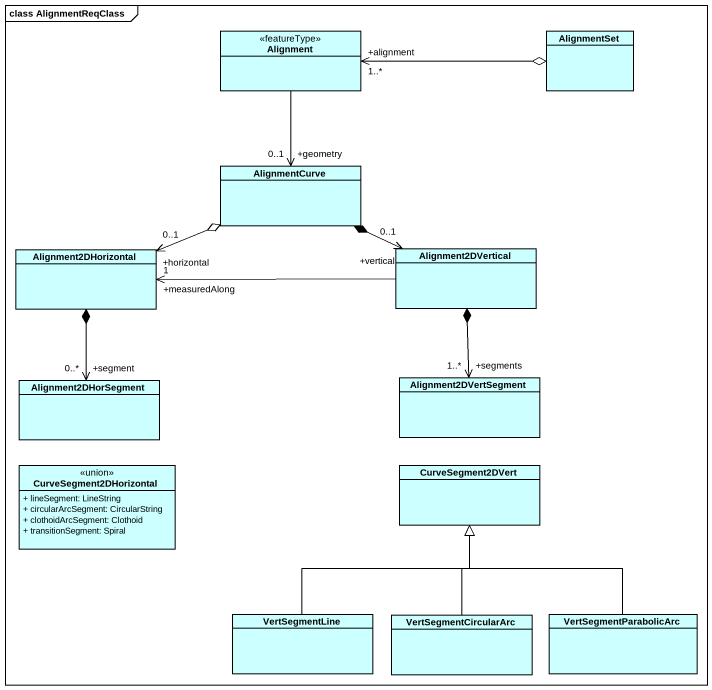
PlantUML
@startuml
mainframe class AlignmentReqClass
hide circle
hide empty members
skinparam classAttributeIconSize 0
class Alignment <<featureType>> #CCFFFF
class AlignmentSet #CCFFFF
class AlignmentCurve #CCFFFF
class Alignment2DHorizontal #CCFFFF
class Alignment2DVertical #CCFFFF
class Alignment2DHorSegment #CCFFFF
class Alignment2DVertSegment #CCFFFF
class CurveSegment2DHorizontal <<union>> #CCFFFF {
  + lineSegment: LineString
  + circularArcSegment: CircularString
  + clothoidArcSegment: Clothoid
  + transitionSegment: Spiral
}
class CurveSegment2DVert #CCFFFF
class VertSegmentLine #CCFFFF
class VertSegmentCircularArc #CCFFFF
class VertSegmentParabolicArc #CCFFFF
Alignment "+alignment\n1..*" <-right-o AlignmentSet
AlignmentCurve "+geometry\n0..1" <-up- Alignment
Alignment2DHorizontal "+horizontal\n0..1" <-right-o AlignmentCurve
Alignment2DVertical "+vertical\n0..1" <-left-* AlignmentCurve
Alignment2DVertical -left-> "+measuredAlong\n1" Alignment2DHorizontal
Alignment2DHorSegment "+segment\n0..*" <-up-* Alignment2DHorizontal
Alignment2DVertSegment "+segments\n1..*" <-up-* Alignment2DVertical
VertSegmentLine -up-|> CurveSegment2DVert
VertSegmentCircularArc -up-|> CurveSegment2DVert
VertSegmentParabolicArc -up-|> CurveSegment2DVert
@enduml
